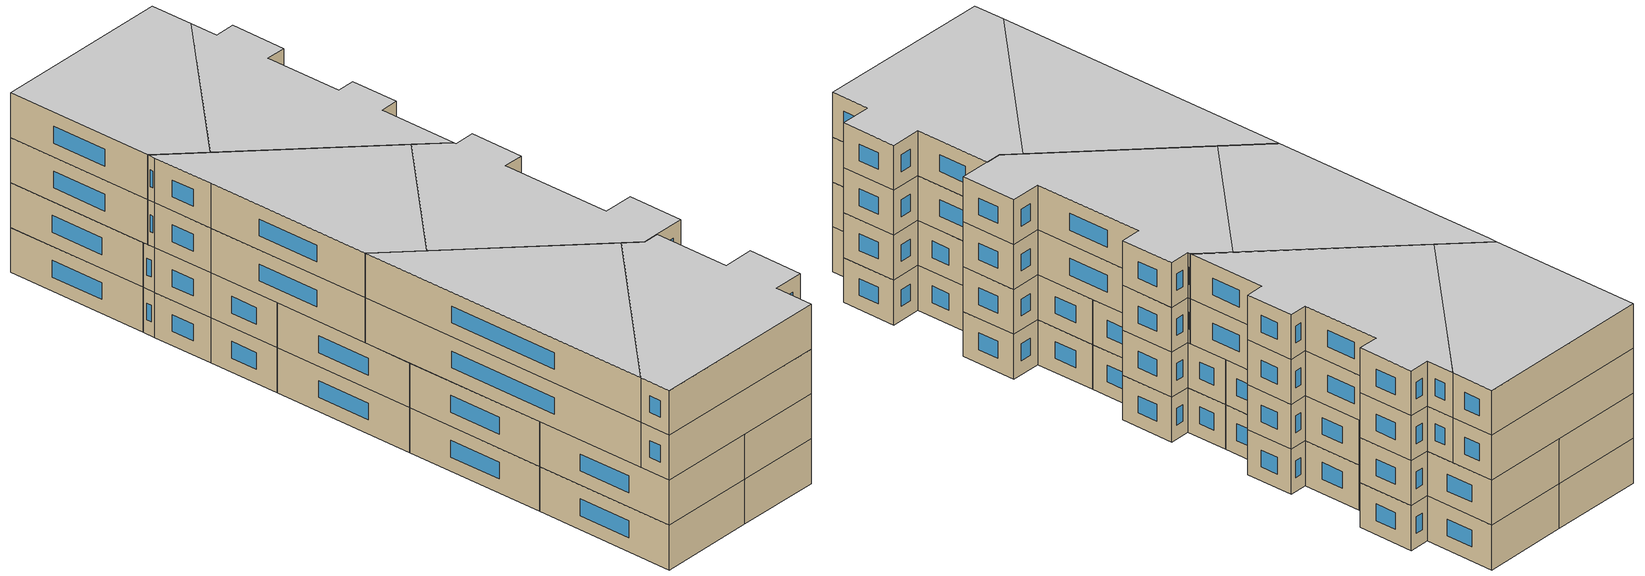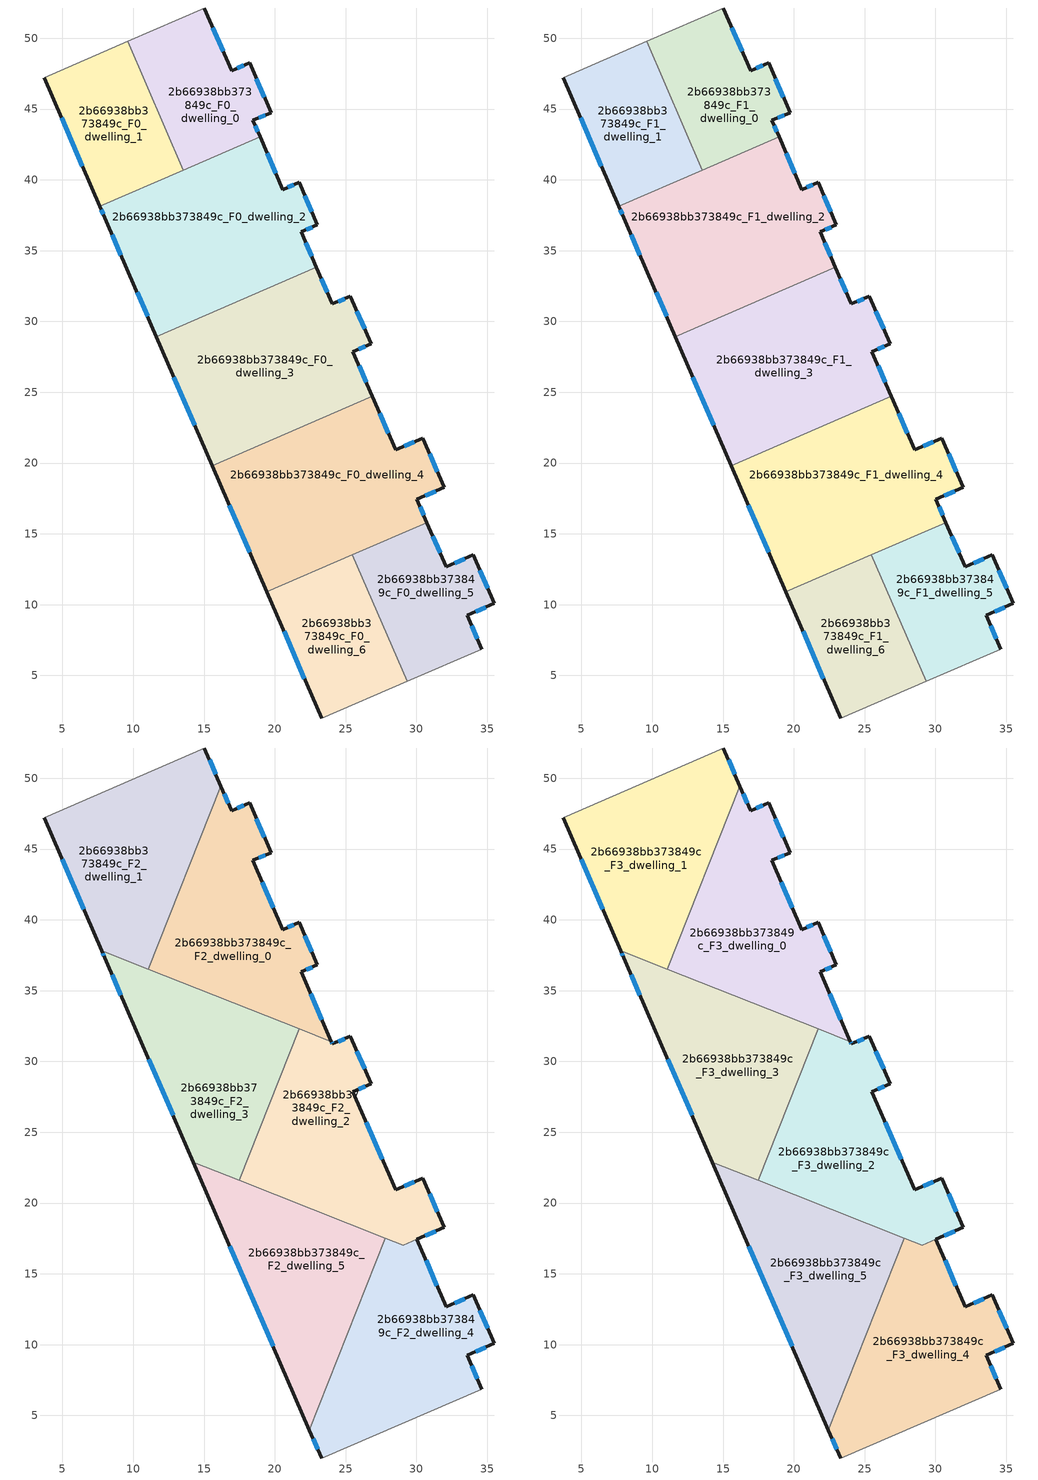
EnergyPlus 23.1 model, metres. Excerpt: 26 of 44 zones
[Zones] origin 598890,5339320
2b66938bb373849c_F0_dwelling_0
 floor ground (EU_floor_Construction): 18.21,48.25 19.73,44.75 18.45,44.2 18.96,43.03 13.55,40.68 9.6,49.78 15.02,52.13 16.94,47.7 z0
 wall outside (EU_wall_Construction): 18.96,43.03 18.45,44.2 19.73,44.75 18.21,48.25 16.94,47.7 15.02,52.13 z0:3
 wall to 2b66938bb373849c_F0_dwelling_1 (EU_wall_Construction): 9.6,49.78 13.55,40.68 z0:3
 wall adiabatic (EU_wall_Construction): 15.02,52.13 9.6,49.78 z0:3
 wall to 2b66938bb373849c_F0_dwelling_2 (EU_wall_Construction): 13.55,40.68 18.96,43.03 z0:3
 window (EU_Window_Construction): 19.25,45.84 18.68,47.15 / 18.85,44.37 19.33,44.57 / 18.8,43.4 18.61,43.83 / 16.34,49.09 15.62,50.74 / 17.81,48.08 17.34,47.87 z0.94:2.06
2b66938bb373849c_F0_dwelling_1
 floor ground (EU_floor_Construction): 9.6,49.78 13.55,40.68 7.63,38.12 3.7,47.22 z0
 wall outside (EU_wall_Construction): 3.7,47.22 7.63,38.12 z0:3
 wall adiabatic (EU_wall_Construction): 9.6,49.78 3.7,47.22 z0:3
 wall to 2b66938bb373849c_F0_dwelling_2 (EU_wall_Construction): 7.63,38.12 13.54,40.68 z0:3
 window (EU_Window_Construction): 4.93,44.37 6.4,40.97 z0.94:2.06
2b66938bb373849c_F0_dwelling_2
 floor ground (EU_floor_Construction): 21.7,39.81 23,36.81 21.85,36.33 22.94,33.83 11.63,28.93 9.65,33.49 7.98,37.32 7.63,38.12 18.96,43.03 20.56,39.31 z0
 wall outside (EU_wall_Construction): 22.94,33.83 21.85,36.33 23,36.81 21.7,39.81 20.56,39.31 18.96,43.03 / 7.63,38.12 7.98,37.32 9.65,33.49 11.63,28.93 z0:3
 wall to 2b66938bb373849c_F0_dwelling_3 (EU_wall_Construction): 11.63,28.93 22.94,33.83 z0:3
 window (EU_Window_Construction): 22.59,37.75 22.11,38.87 / 22.21,36.48 22.64,36.66 / 22.6,34.61 22.19,35.54 / 10.27,32.06 11.01,30.36 / 8.5,36.12 9.13,34.69 / 7.74,37.87 7.87,37.57 / 20.06,40.48 19.46,41.86 / 21.35,39.66 20.92,39.47 z0.94:2.06
2b66938bb373849c_F0_dwelling_3
 floor ground (EU_floor_Construction): 25.33,31.78 26.79,28.42 25.52,27.87 26.89,24.7 15.58,19.8 11.63,28.93 22.94,33.83 24.06,31.23 z0
 wall outside (EU_wall_Construction): 26.89,24.7 25.52,27.87 26.79,28.42 25.33,31.78 24.06,31.23 22.94,33.83 / 11.63,28.93 15.58,19.8 z0:3
 wall to 2b66938bb373849c_F0_dwelling_4 (EU_wall_Construction): 15.58,19.8 26.89,24.7 z0:3
 window (EU_Window_Construction): 26.46,25.7 25.95,26.87 / 12.86,26.07 14.34,22.66 / 23.71,32.05 23.29,33.02 / 24.93,31.61 24.46,31.4 / 26.33,29.47 25.79,30.73 / 25.92,28.04 26.39,28.24 z0.94:2.06
2b66938bb373849c_F0_dwelling_4
 floor ground (EU_floor_Construction): 30.45,21.76 31.96,18.28 30.03,17.44 30.74,15.79 19.44,10.89 15.58,19.8 26.89,24.7 28.52,20.93 z0
 wall outside (EU_wall_Construction): 30.74,15.79 30.03,17.44 31.96,18.28 30.45,21.76 28.52,20.93 26.89,24.7 / 15.58,19.8 19.44,10.89 z0:3
 wall to 2b66938bb373849c_F0_dwelling_6 (EU_wall_Construction): 19.44,10.89 25.47,13.5 z0:3
 wall to 2b66938bb373849c_F0_dwelling_5 (EU_wall_Construction): 25.47,13.5 30.74,15.79 z0:3
 window (EU_Window_Construction): 30.52,16.31 30.25,16.93 / 16.79,17.01 18.23,13.68 / 28.01,22.11 27.4,23.52 / 29.84,21.5 29.12,21.19 / 31.48,19.37 30.92,20.67 / 30.63,17.7 31.35,18.02 z0.94:2.06
2b66938bb373849c_F0_dwelling_5
 floor ground (EU_floor_Construction): 34.02,13.51 35.5,10.08 33.57,9.25 34.62,6.84 29.33,4.58 25.47,13.5 30.74,15.79 32.09,12.67 z0
 wall outside (EU_wall_Construction): 34.62,6.84 33.57,9.25 35.5,10.08 34.02,13.51 32.09,12.67 30.74,15.79 z0:3
 wall adiabatic (EU_wall_Construction): 29.33,4.58 34.62,6.84 z0:3
 wall to 2b66938bb373849c_F0_dwelling_6 (EU_wall_Construction): 25.47,13.5 29.33,4.58 z0:3
 window (EU_Window_Construction): 34.29,7.59 33.9,8.49 / 31.67,13.65 31.17,14.81 / 33.42,13.25 32.7,12.94 / 35.04,11.15 34.48,12.43 / 34.18,9.51 34.9,9.82 z0.94:2.06
2b66938bb373849c_F0_dwelling_6
 floor ground (EU_floor_Construction): 25.47,13.5 29.33,4.58 23.29,1.99 19.44,10.89 z0
 wall outside (EU_wall_Construction): 19.44,10.89 23.29,1.99 z0:3
 wall adiabatic (EU_wall_Construction): 23.29,1.99 29.33,4.58 z0:3
 window (EU_Window_Construction): 20.65,8.1 22.08,4.78 z0.94:2.06
2b66938bb373849c_F1_dwelling_0
 floor to 2b66938bb373849c_F0_dwelling_0 (EU_floor_Construction): 18.21,48.25 19.73,44.75 18.45,44.2 18.96,43.03 13.55,40.68 9.6,49.78 15.02,52.13 16.94,47.7 z3
 wall outside (EU_wall_Construction): 18.96,43.03 18.45,44.2 19.73,44.75 18.21,48.25 16.94,47.7 15.02,52.13 z3:6
 wall to 2b66938bb373849c_F1_dwelling_1 (EU_wall_Construction): 9.6,49.78 13.55,40.68 z3:6
 wall adiabatic (EU_wall_Construction): 15.02,52.13 9.6,49.78 z3:6
 wall to 2b66938bb373849c_F1_dwelling_2 (EU_wall_Construction): 13.55,40.68 18.96,43.03 z3:6
 window (EU_Window_Construction): 19.25,45.84 18.68,47.15 / 18.85,44.37 19.33,44.57 / 18.8,43.4 18.61,43.83 / 16.34,49.09 15.62,50.74 / 17.81,48.08 17.34,47.87 z3.94:5.06
2b66938bb373849c_F1_dwelling_1
 floor to 2b66938bb373849c_F0_dwelling_1 (EU_floor_Construction): 9.6,49.78 13.55,40.68 7.63,38.12 3.7,47.22 z3
 wall outside (EU_wall_Construction): 3.7,47.22 7.63,38.12 z3:6
 wall adiabatic (EU_wall_Construction): 9.6,49.78 3.7,47.22 z3:6
 wall to 2b66938bb373849c_F1_dwelling_2 (EU_wall_Construction): 7.63,38.12 13.54,40.68 z3:6
 window (EU_Window_Construction): 4.93,44.37 6.4,40.97 z3.94:5.06
2b66938bb373849c_F1_dwelling_2
 floor to 2b66938bb373849c_F0_dwelling_2 (EU_floor_Construction): 21.7,39.81 23,36.81 21.85,36.33 22.94,33.83 11.63,28.93 9.65,33.49 7.98,37.32 7.63,38.12 18.96,43.03 20.56,39.31 z3
 wall outside (EU_wall_Construction): 22.94,33.83 21.85,36.33 23,36.81 21.7,39.81 20.56,39.31 18.96,43.03 / 7.63,38.12 7.98,37.32 9.65,33.49 11.63,28.93 z3:6
 wall to 2b66938bb373849c_F1_dwelling_3 (EU_wall_Construction): 11.63,28.93 22.94,33.83 z3:6
 window (EU_Window_Construction): 22.59,37.75 22.11,38.87 / 22.21,36.48 22.64,36.66 / 22.6,34.61 22.19,35.54 / 10.27,32.06 11.01,30.36 / 8.5,36.12 9.13,34.69 / 7.74,37.87 7.87,37.57 / 20.06,40.48 19.46,41.86 / 21.35,39.66 20.92,39.47 z3.94:5.06
2b66938bb373849c_F1_dwelling_3
 floor to 2b66938bb373849c_F0_dwelling_3 (EU_floor_Construction): 25.33,31.78 26.79,28.42 25.52,27.87 26.89,24.7 15.58,19.8 11.63,28.93 22.94,33.83 24.06,31.23 z3
 wall outside (EU_wall_Construction): 26.89,24.7 25.52,27.87 26.79,28.42 25.33,31.78 24.06,31.23 22.94,33.83 / 11.63,28.93 15.58,19.8 z3:6
 wall to 2b66938bb373849c_F1_dwelling_4 (EU_wall_Construction): 15.58,19.8 26.89,24.7 z3:6
 window (EU_Window_Construction): 26.46,25.7 25.95,26.87 / 12.86,26.07 14.34,22.66 / 23.71,32.05 23.29,33.02 / 24.93,31.61 24.46,31.4 / 26.33,29.47 25.79,30.73 / 25.92,28.04 26.39,28.24 z3.94:5.06
2b66938bb373849c_F1_dwelling_4
 floor to 2b66938bb373849c_F0_dwelling_4 (EU_floor_Construction): 30.45,21.76 31.96,18.28 30.03,17.44 30.74,15.79 19.44,10.89 15.58,19.8 26.89,24.7 28.52,20.93 z3
 wall outside (EU_wall_Construction): 30.74,15.79 30.03,17.44 31.96,18.28 30.45,21.76 28.52,20.93 26.89,24.7 / 15.58,19.8 19.44,10.89 z3:6
 wall to 2b66938bb373849c_F1_dwelling_6 (EU_wall_Construction): 19.44,10.89 25.47,13.5 z3:6
 wall to 2b66938bb373849c_F1_dwelling_5 (EU_wall_Construction): 25.47,13.5 30.74,15.79 z3:6
 window (EU_Window_Construction): 30.52,16.31 30.25,16.93 / 16.79,17.01 18.23,13.68 / 28.01,22.11 27.4,23.52 / 29.84,21.5 29.12,21.19 / 31.48,19.37 30.92,20.67 / 30.63,17.7 31.35,18.02 z3.94:5.06
2b66938bb373849c_F1_dwelling_5
 floor to 2b66938bb373849c_F0_dwelling_5 (EU_floor_Construction): 34.02,13.51 35.5,10.08 33.57,9.25 34.62,6.84 29.33,4.58 25.47,13.5 30.74,15.79 32.09,12.67 z3
 wall outside (EU_wall_Construction): 34.62,6.84 33.57,9.25 35.5,10.08 34.02,13.51 32.09,12.67 30.74,15.79 z3:6
 wall adiabatic (EU_wall_Construction): 29.33,4.58 34.62,6.84 z3:6
 wall to 2b66938bb373849c_F1_dwelling_6 (EU_wall_Construction): 25.47,13.5 29.33,4.58 z3:6
 window (EU_Window_Construction): 34.29,7.59 33.9,8.49 / 31.67,13.65 31.17,14.81 / 33.42,13.25 32.7,12.94 / 35.04,11.15 34.48,12.43 / 34.18,9.51 34.9,9.82 z3.94:5.06
2b66938bb373849c_F1_dwelling_6
 floor to 2b66938bb373849c_F0_dwelling_6 (EU_floor_Construction): 25.47,13.5 29.33,4.58 23.29,1.99 19.44,10.89 z3
 wall outside (EU_wall_Construction): 19.44,10.89 23.29,1.99 z3:6
 wall adiabatic (EU_wall_Construction): 23.29,1.99 29.33,4.58 z3:6
 window (EU_Window_Construction): 20.65,8.1 22.08,4.78 z3.94:5.06
2b66938bb373849c_F2_dwelling_0
 floor to 2b66938bb373849c_F1_dwelling_2 (EU_floor_Construction): 21.7,39.81 23,36.81 21.85,36.33 22.93,33.83 20.5,32.78 11.07,36.5 12.55,40.25 18.96,43.03 20.56,39.31 z6
 floor to 2b66938bb373849c_F1_dwelling_0 (EU_floor_Construction): 18.21,48.25 19.73,44.75 18.45,44.2 18.96,43.03 13.55,40.68 13.11,41.68 16.18,49.45 16.94,47.7 z6
 floor to 2b66938bb373849c_F1_dwelling_3 (EU_floor_Construction): 22.93,33.83 23.99,31.4 20.5,32.78 z6
 floor to 2b66938bb373849c_F1_dwelling_1 (EU_floor_Construction): 13.11,41.68 13.55,40.68 12.55,40.25 z6
 wall outside (EU_wall_Construction): 23.99,31.4 21.85,36.33 23,36.81 21.7,39.81 20.56,39.31 18.45,44.2 19.73,44.75 18.21,48.25 16.94,47.7 16.18,49.45 z6:9
 wall to 2b66938bb373849c_F2_dwelling_1 (EU_wall_Construction): 16.18,49.45 11.07,36.5 z6:9
 wall to 2b66938bb373849c_F2_dwelling_3 (EU_wall_Construction): 11.07,36.5 21.73,32.29 z6:9
 wall to 2b66938bb373849c_F2_dwelling_2 (EU_wall_Construction): 21.73,32.29 23.99,31.4 z6:9
 window (EU_Window_Construction): 18.85,44.37 19.33,44.57 / 19.9,40.84 19.11,42.66 / 21.35,39.66 20.92,39.47 / 22.59,37.75 22.11,38.87 / 22.21,36.48 22.64,36.66 / 23.32,32.94 22.52,34.78 / 16.7,48.25 16.42,48.9 / 17.81,48.08 17.34,47.87 / 19.25,45.84 18.68,47.15 z6.94:8.06
2b66938bb373849c_F2_dwelling_1
 floor to 2b66938bb373849c_F1_dwelling_0 (EU_floor_Construction): 15.02,52.13 16.18,49.45 13.11,41.68 9.6,49.78 z6
 floor to 2b66938bb373849c_F1_dwelling_1 (EU_floor_Construction): 9.6,49.78 13.11,41.68 12.55,40.25 7.63,38.12 3.7,47.22 z6
 floor to 2b66938bb373849c_F1_dwelling_2 (EU_floor_Construction): 12.55,40.25 11.07,36.5 7.77,37.81 7.63,38.12 z6
 wall outside (EU_wall_Construction): 3.7,47.22 7.77,37.81 / 16.18,49.45 15.02,52.13 z6:9
 wall adiabatic (EU_wall_Construction): 15.02,52.13 3.7,47.22 z6:9
 wall to 2b66938bb373849c_F2_dwelling_3 (EU_wall_Construction): 7.77,37.81 11.07,36.5 z6:9
 window (EU_Window_Construction): 4.98,44.27 6.49,40.76 / 15.82,50.29 15.38,51.29 z6.94:8.06
2b66938bb373849c_F2_dwelling_2
 floor to 2b66938bb373849c_F1_dwelling_3 (EU_floor_Construction): 25.33,31.78 26.79,28.42 25.52,27.87 26.88,24.7 18.66,21.14 17.5,21.59 21.73,32.29 23.99,31.4 24.06,31.23 z6
 floor to 2b66938bb373849c_F1_dwelling_4 (EU_floor_Construction): 30.45,21.76 31.96,18.28 29.06,17.03 18.66,21.14 26.88,24.7 28.52,20.93 z6
 wall outside (EU_wall_Construction): 30.03,17.44 31.96,18.28 30.45,21.76 28.52,20.93 25.52,27.87 26.79,28.42 25.33,31.78 24.06,31.23 23.99,31.4 z6:9
 wall to 2b66938bb373849c_F2_dwelling_3 (EU_wall_Construction): 21.73,32.29 17.5,21.59 z6:9
 wall to 2b66938bb373849c_F2_dwelling_5 (EU_wall_Construction): 17.5,21.59 27.81,17.52 z6:9
 wall to 2b66938bb373849c_F2_dwelling_4 (EU_wall_Construction): 29.06,17.03 30.03,17.44 / 27.81,17.52 29.05,17.03 z6:9
 window (EU_Window_Construction): 24.04,31.28 24.01,31.34 / 24.93,31.61 24.46,31.4 / 26.33,29.47 25.79,30.73 / 25.92,28.04 26.39,28.24 / 27.58,23.1 26.46,25.69 / 29.84,21.5 29.12,21.19 / 31.48,19.37 30.92,20.67 / 30.63,17.71 31.35,18.02 z6.94:8.06
2b66938bb373849c_F2_dwelling_3
 floor to 2b66938bb373849c_F1_dwelling_3 (EU_floor_Construction): 21.73,32.29 17.5,21.59 14.25,22.88 11.63,28.93 20.5,32.78 z6
 floor to 2b66938bb373849c_F1_dwelling_2 (EU_floor_Construction): 20.5,32.78 11.63,28.93 9.65,33.49 7.98,37.32 7.77,37.81 z6
 wall outside (EU_wall_Construction): 7.77,37.81 7.98,37.32 9.65,33.49 14.25,22.88 z6:9
 wall to 2b66938bb373849c_F2_dwelling_5 (EU_wall_Construction): 14.25,22.88 17.5,21.59 z6:9
 window (EU_Window_Construction): 11.09,30.16 12.81,26.21 / 8.5,36.12 9.13,34.69 / 7.83,37.65 7.91,37.47 z6.94:8.06
2b66938bb373849c_F2_dwelling_4
 floor to 2b66938bb373849c_F1_dwelling_5 (EU_floor_Construction): 34.02,13.51 35.5,10.08 33.57,9.25 34.62,6.84 29.33,4.58 25.86,12.6 26.38,13.9 30.74,15.79 32.09,12.67 z6
 floor to 2b66938bb373849c_F1_dwelling_6 (EU_floor_Construction): 25.86,12.6 29.33,4.58 23.29,1.99 22.44,3.95 z6
 floor to 2b66938bb373849c_F1_dwelling_4 (EU_floor_Construction): 30.03,17.44 30.74,15.79 26.38,13.9 27.81,17.52 29.06,17.03 z6
 wall outside (EU_wall_Construction): 22.44,3.95 23.29,1.99 / 34.62,6.84 33.57,9.25 35.5,10.08 34.02,13.51 32.09,12.67 30.03,17.44 z6:9
 wall adiabatic (EU_wall_Construction): 23.29,1.99 34.62,6.84 z6:9
 wall to 2b66938bb373849c_F2_dwelling_5 (EU_wall_Construction): 27.81,17.52 22.44,3.95 z6:9
 window (EU_Window_Construction): 22.71,3.34 23.03,2.61 / 31.44,14.17 30.67,15.95 / 33.42,13.25 32.7,12.94 / 35.04,11.15 34.48,12.43 / 34.18,9.51 34.9,9.82 / 34.29,7.59 33.9,8.49 z6.94:8.06
2b66938bb373849c_F2_dwelling_5
 floor to 2b66938bb373849c_F1_dwelling_4 (EU_floor_Construction): 27.81,17.52 26.38,13.9 19.44,10.89 15.58,19.8 18.66,21.14 z6
 floor to 2b66938bb373849c_F1_dwelling_5 (EU_floor_Construction): 26.38,13.9 25.86,12.6 25.47,13.5 z6
 floor to 2b66938bb373849c_F1_dwelling_3 (EU_floor_Construction): 18.66,21.14 15.58,19.8 14.25,22.88 z6
 floor to 2b66938bb373849c_F1_dwelling_6 (EU_floor_Construction): 25.47,13.5 25.86,12.6 22.44,3.95 19.44,10.89 z6
 wall outside (EU_wall_Construction): 14.25,22.88 22.44,3.95 z6:9
 window (EU_Window_Construction): 16.82,16.95 19.87,9.88 z6.94:8.06
2b66938bb373849c_F3_dwelling_0
 floor to 2b66938bb373849c_F2_dwelling_0 (EU_floor_Construction): 18.21,48.25 19.73,44.75 18.45,44.2 20.56,39.31 21.7,39.81 23,36.81 21.85,36.33 23.99,31.4 11.07,36.5 16.18,49.45 16.94,47.7 z9
 wall outside (EU_wall_Construction): 23.99,31.4 21.85,36.33 23,36.81 21.7,39.81 20.56,39.31 18.45,44.2 19.73,44.75 18.21,48.25 16.94,47.7 16.18,49.45 z9:12
 wall to 2b66938bb373849c_F3_dwelling_1 (EU_wall_Construction): 16.18,49.45 11.07,36.5 z9:12
 wall to 2b66938bb373849c_F3_dwelling_3 (EU_wall_Construction): 11.07,36.5 21.73,32.29 z9:12
 wall to 2b66938bb373849c_F3_dwelling_2 (EU_wall_Construction): 21.73,32.29 23.99,31.4 z9:12
 window (EU_Window_Construction): 18.85,44.37 19.33,44.57 / 19.9,40.84 19.11,42.66 / 21.35,39.66 20.92,39.47 / 22.59,37.75 22.11,38.87 / 22.21,36.48 22.64,36.66 / 23.32,32.94 22.52,34.78 / 16.7,48.25 16.42,48.9 / 17.81,48.08 17.34,47.87 / 19.25,45.84 18.68,47.15 z9.94:11.06
 ceiling to 2b66938bb373849c_F4_dwelling_0 (EU_floor_Construction): 23.99,31.4 21.85,36.33 23,36.81 21.7,39.81 20.56,39.31 18.45,44.2 19.73,44.75 18.21,48.25 16.94,47.7 16.18,49.45 11.07,36.5 z12
2b66938bb373849c_F3_dwelling_1
 floor to 2b66938bb373849c_F2_dwelling_1 (EU_floor_Construction): 15.02,52.13 16.18,49.45 11.07,36.5 7.77,37.81 3.7,47.22 z9
 wall outside (EU_wall_Construction): 3.7,47.22 7.77,37.81 / 16.18,49.45 15.02,52.13 z9:12
 wall adiabatic (EU_wall_Construction): 15.02,52.13 3.7,47.22 z9:12
 wall to 2b66938bb373849c_F3_dwelling_3 (EU_wall_Construction): 7.77,37.81 11.07,36.5 z9:12
 window (EU_Window_Construction): 4.98,44.27 6.49,40.76 / 15.82,50.29 15.38,51.29 z9.94:11.06
 ceiling to 2b66938bb373849c_F4_dwelling_1 (EU_floor_Construction): 11.07,36.5 16.18,49.45 15.02,52.13 3.7,47.22 7.77,37.81 z12
2b66938bb373849c_F3_dwelling_2
 floor to 2b66938bb373849c_F2_dwelling_2 (EU_floor_Construction): 26.79,28.42 25.52,27.87 28.52,20.93 30.45,21.76 31.96,18.28 29.06,17.03 17.5,21.59 21.73,32.29 23.99,31.4 24.06,31.23 25.33,31.78 z9
 wall outside (EU_wall_Construction): 30.03,17.44 31.96,18.28 30.45,21.76 28.52,20.93 25.52,27.87 26.79,28.42 25.33,31.78 24.06,31.23 23.99,31.4 z9:12
 wall to 2b66938bb373849c_F3_dwelling_3 (EU_wall_Construction): 21.73,32.29 17.5,21.59 z9:12
 wall to 2b66938bb373849c_F3_dwelling_5 (EU_wall_Construction): 17.5,21.59 27.81,17.52 z9:12
 wall to 2b66938bb373849c_F3_dwelling_4 (EU_wall_Construction): 29.06,17.03 30.03,17.44 / 27.81,17.52 29.05,17.03 z9:12
 window (EU_Window_Construction): 24.04,31.28 24.01,31.34 / 24.93,31.61 24.46,31.4 / 26.33,29.47 25.79,30.73 / 25.92,28.04 26.39,28.24 / 27.58,23.1 26.46,25.69 / 29.84,21.5 29.12,21.19 / 31.48,19.37 30.92,20.67 / 30.63,17.71 31.35,18.02 z9.94:11.06
 ceiling to 2b66938bb373849c_F4_dwelling_2 (EU_floor_Construction): 31.96,18.28 30.45,21.76 28.52,20.93 25.52,27.87 26.79,28.42 25.33,31.78 24.06,31.23 23.99,31.4 21.73,32.29 17.5,21.59 29.06,17.03 z12
2b66938bb373849c_F3_dwelling_3
 floor to 2b66938bb373849c_F2_dwelling_3 (EU_floor_Construction): 21.73,32.29 17.5,21.59 14.25,22.88 9.65,33.49 7.98,37.32 7.77,37.81 z9
 wall outside (EU_wall_Construction): 7.77,37.81 7.98,37.32 9.65,33.49 14.25,22.88 z9:12
 wall to 2b66938bb373849c_F3_dwelling_5 (EU_wall_Construction): 14.25,22.88 17.5,21.59 z9:12
 window (EU_Window_Construction): 11.09,30.16 12.81,26.21 / 8.5,36.12 9.13,34.69 / 7.83,37.65 7.91,37.47 z9.94:11.06
 ceiling to 2b66938bb373849c_F4_dwelling_3 (EU_floor_Construction): 17.5,21.59 21.73,32.29 7.77,37.81 7.98,37.32 9.65,33.49 14.25,22.88 z12
2b66938bb373849c_F3_dwelling_4
 floor to 2b66938bb373849c_F2_dwelling_4 (EU_floor_Construction): 34.02,13.51 35.5,10.08 33.57,9.25 34.62,6.84 23.29,1.99 22.44,3.95 27.81,17.52 29.06,17.03 30.03,17.44 32.09,12.67 z9
 wall outside (EU_wall_Construction): 22.44,3.95 23.29,1.99 / 34.62,6.84 33.57,9.25 35.5,10.08 34.02,13.51 32.09,12.67 30.03,17.44 z9:12
 wall adiabatic (EU_wall_Construction): 23.29,1.99 34.62,6.84 z9:12
 wall to 2b66938bb373849c_F3_dwelling_5 (EU_wall_Construction): 27.81,17.52 22.44,3.95 z9:12
 window (EU_Window_Construction): 22.71,3.34 23.03,2.61 / 31.44,14.17 30.67,15.95 / 33.42,13.25 32.7,12.94 / 35.04,11.15 34.48,12.43 / 34.18,9.51 34.9,9.82 / 34.29,7.59 33.9,8.49 z9.94:11.06
 ceiling to 2b66938bb373849c_F4_dwelling_4 (EU_floor_Construction): 34.62,6.84 33.57,9.25 35.5,10.08 34.02,13.51 32.09,12.67 30.03,17.44 29.06,17.03 27.81,17.52 22.44,3.95 23.29,1.99 z12
2b66938bb373849c_F3_dwelling_5
 floor to 2b66938bb373849c_F2_dwelling_5 (EU_floor_Construction): 27.81,17.52 22.44,3.95 14.25,22.88 z9
 wall outside (EU_wall_Construction): 14.25,22.88 22.44,3.95 z9:12
 window (EU_Window_Construction): 16.82,16.95 19.87,9.88 z9.94:11.06
 ceiling to 2b66938bb373849c_F4_dwelling_5 (EU_floor_Construction): 22.44,3.95 27.81,17.52 14.25,22.88 z12
[Building]
EU S2 Campaign: North Axis=0; Terrain=City; Solar Distribution=FullExterior
[Site:Location]
Vienna: Latitude=48; Longitude=16.5; Time Zone=1; Elevation=183
[SizingPeriod:WeatherFileDays]
AnnualSizingPeriod: Begin Month=1; Begin Day of Month=1; End Month=12; End Day of Month=31; Day of Week for Start Day=Monday; Use Weather File Daylight Saving Period=No; Use Weather File Rain and Snow Indicators=No
[MATERIAL]
EU_InternalMass_Material: Roughness=MediumRough; Thickness=0.1; Conductivity=1; Density=1800; Specific Heat=900; Thermal Absorptance=0.9; Solar Absorptance=0.7; Visible Absorptance=0.7
[MATERIAL:NOMASS] Roughness=MediumRough; Thermal Absorptance=0.9; Solar Absorptance=0.7; Visible Absorptance=0.7
Name | Thermal Resistance
EU_wall_NoMass | 0.914258
EU_floor_NoMass | 1.09711
[WINDOWMATERIAL:SIMPLEGLAZINGSYSTEM]
EU_Window_SimpleGlazing: UFactor=2.09642; Solar Heat Gain Coefficient=0.65; Visible Transmittance=0.65
[CONSTRUCTION]
EU_wall_Construction: EU_wall_NoMass
EU_floor_Construction: EU_floor_NoMass
EU_Window_Construction: EU_Window_SimpleGlazing
EU_InternalMass_Construction: EU_InternalMass_Material
[ZONE] Type=1; Multiplier=1; Ceiling Height=autocalculate; Floor Area=autocalculate; Part of Total Floor Area=Yes
Name | Volume
2b66938bb373849c_F0_dwelling_0; 2b66938bb373849c_F1_dwelling_0 | 191.481
2b66938bb373849c_F2_dwelling_0; 2b66938bb373849c_F3_dwelling_0 | 318.059
2b66938bb373849c_F0_dwelling_1; 2b66938bb373849c_F1_dwelling_1 | 191.483
2b66938bb373849c_F2_dwelling_1; 2b66938bb373849c_F3_dwelling_1 | 318.011
2b66938bb373849c_F0_dwelling_2; 2b66938bb373849c_F1_dwelling_2 | 382.968
2b66938bb373849c_F2_dwelling_2; 2b66938bb373849c_F3_dwelling_2 | 319.642
2b66938bb373849c_F0_dwelling_3; 2b66938bb373849c_F1_dwelling_3; 2b66938bb373849c_F0_dwelling_4; 2b66938bb373849c_F1_dwelling_4 | 382.942
2b66938bb373849c_F2_dwelling_3; 2b66938bb373849c_F3_dwelling_3 | 319.144
2b66938bb373849c_F2_dwelling_4; 2b66938bb373849c_F3_dwelling_4 | 320.761
2b66938bb373849c_F0_dwelling_5; 2b66938bb373849c_F1_dwelling_5 | 191.473
2b66938bb373849c_F2_dwelling_5; 2b66938bb373849c_F3_dwelling_5 | 319.132
2b66938bb373849c_F0_dwelling_6; 2b66938bb373849c_F1_dwelling_6 | 191.494
[INTERNALMASS] Construction=EU_InternalMass_Construction
Name | Zone or ZoneList | Surface Area
2b66938bb373849c_F0_dwelling_0_EU_InternalMass | 2b66938bb373849c_F0_dwelling_0 | 63.8266
2b66938bb373849c_F0_dwelling_1_EU_InternalMass | 2b66938bb373849c_F0_dwelling_1 | 63.8275
2b66938bb373849c_F0_dwelling_2_EU_InternalMass | 2b66938bb373849c_F0_dwelling_2 | 127.656
2b66938bb373849c_F0_dwelling_3_EU_InternalMass | 2b66938bb373849c_F0_dwelling_3 | 127.647
2b66938bb373849c_F0_dwelling_4_EU_InternalMass | 2b66938bb373849c_F0_dwelling_4 | 127.648
2b66938bb373849c_F0_dwelling_5_EU_InternalMass | 2b66938bb373849c_F0_dwelling_5 | 63.8243
2b66938bb373849c_F0_dwelling_6_EU_InternalMass | 2b66938bb373849c_F0_dwelling_6 | 63.8314
2b66938bb373849c_F1_dwelling_0_EU_InternalMass | 2b66938bb373849c_F1_dwelling_0 | 63.8266
2b66938bb373849c_F1_dwelling_1_EU_InternalMass | 2b66938bb373849c_F1_dwelling_1 | 63.8275
2b66938bb373849c_F1_dwelling_2_EU_InternalMass | 2b66938bb373849c_F1_dwelling_2 | 127.656
2b66938bb373849c_F1_dwelling_3_EU_InternalMass | 2b66938bb373849c_F1_dwelling_3 | 127.647
2b66938bb373849c_F1_dwelling_4_EU_InternalMass | 2b66938bb373849c_F1_dwelling_4 | 127.648
2b66938bb373849c_F1_dwelling_5_EU_InternalMass | 2b66938bb373849c_F1_dwelling_5 | 63.8243
2b66938bb373849c_F1_dwelling_6_EU_InternalMass | 2b66938bb373849c_F1_dwelling_6 | 63.8314
2b66938bb373849c_F2_dwelling_0_EU_InternalMass | 2b66938bb373849c_F2_dwelling_0 | 106.02
2b66938bb373849c_F2_dwelling_1_EU_InternalMass | 2b66938bb373849c_F2_dwelling_1 | 106.004
2b66938bb373849c_F2_dwelling_2_EU_InternalMass | 2b66938bb373849c_F2_dwelling_2 | 106.549
2b66938bb373849c_F2_dwelling_3_EU_InternalMass | 2b66938bb373849c_F2_dwelling_3 | 106.381
2b66938bb373849c_F2_dwelling_4_EU_InternalMass | 2b66938bb373849c_F2_dwelling_4 | 106.92
2b66938bb373849c_F2_dwelling_5_EU_InternalMass | 2b66938bb373849c_F2_dwelling_5 | 106.377
2b66938bb373849c_F3_dwelling_0_EU_InternalMass | 2b66938bb373849c_F3_dwelling_0 | 106.02
2b66938bb373849c_F3_dwelling_1_EU_InternalMass | 2b66938bb373849c_F3_dwelling_1 | 106.004
2b66938bb373849c_F3_dwelling_2_EU_InternalMass | 2b66938bb373849c_F3_dwelling_2 | 106.549
2b66938bb373849c_F3_dwelling_3_EU_InternalMass | 2b66938bb373849c_F3_dwelling_3 | 106.381
2b66938bb373849c_F3_dwelling_4_EU_InternalMass | 2b66938bb373849c_F3_dwelling_4 | 106.92
2b66938bb373849c_F3_dwelling_5_EU_InternalMass | 2b66938bb373849c_F3_dwelling_5 | 106.377
[OTHEREQUIPMENT] Fuel Type=Electricity; Design Level Calculation Method=Watts/Area; Power per Zone Floor Area=1; Fraction Latent=0; Fraction Radiant=0; Fraction Lost=0; Carbon Dioxide Generation Rate=0; EndUse Subcategory=EU_Step8_InternalGains
Name | Zone or ZoneList or Space or SpaceList | Schedule
EU_Step8_InternalGain_2b66938bb373849c_F0_dwelling_0_f000 | 2b66938bb373849c_F0_dwelling_0 | EU_Step8_GainSchedule_2b66938bb373849c_F0_dwelling_0_f000
EU_Step8_InternalGain_2b66938bb373849c_F0_dwelling_1_f000 | 2b66938bb373849c_F0_dwelling_1 | EU_Step8_GainSchedule_2b66938bb373849c_F0_dwelling_1_f000
EU_Step8_InternalGain_2b66938bb373849c_F0_dwelling_2_f000 | 2b66938bb373849c_F0_dwelling_2 | EU_Step8_GainSchedule_2b66938bb373849c_F0_dwelling_2_f000
EU_Step8_InternalGain_2b66938bb373849c_F0_dwelling_3_f000 | 2b66938bb373849c_F0_dwelling_3 | EU_Step8_GainSchedule_2b66938bb373849c_F0_dwelling_3_f000
EU_Step8_InternalGain_2b66938bb373849c_F0_dwelling_4_f000 | 2b66938bb373849c_F0_dwelling_4 | EU_Step8_GainSchedule_2b66938bb373849c_F0_dwelling_4_f000
EU_Step8_InternalGain_2b66938bb373849c_F0_dwelling_5_f000 | 2b66938bb373849c_F0_dwelling_5 | EU_Step8_GainSchedule_2b66938bb373849c_F0_dwelling_5_f000
EU_Step8_InternalGain_2b66938bb373849c_F0_dwelling_6_f000 | 2b66938bb373849c_F0_dwelling_6 | EU_Step8_GainSchedule_2b66938bb373849c_F0_dwelling_6_f000
EU_Step8_InternalGain_2b66938bb373849c_F1_dwelling_0_f000 | 2b66938bb373849c_F1_dwelling_0 | EU_Step8_GainSchedule_2b66938bb373849c_F1_dwelling_0_f000
EU_Step8_InternalGain_2b66938bb373849c_F1_dwelling_1_f000 | 2b66938bb373849c_F1_dwelling_1 | EU_Step8_GainSchedule_2b66938bb373849c_F1_dwelling_1_f000
EU_Step8_InternalGain_2b66938bb373849c_F1_dwelling_2_f000 | 2b66938bb373849c_F1_dwelling_2 | EU_Step8_GainSchedule_2b66938bb373849c_F1_dwelling_2_f000
EU_Step8_InternalGain_2b66938bb373849c_F1_dwelling_3_f000 | 2b66938bb373849c_F1_dwelling_3 | EU_Step8_GainSchedule_2b66938bb373849c_F1_dwelling_3_f000
EU_Step8_InternalGain_2b66938bb373849c_F1_dwelling_4_f000 | 2b66938bb373849c_F1_dwelling_4 | EU_Step8_GainSchedule_2b66938bb373849c_F1_dwelling_4_f000
EU_Step8_InternalGain_2b66938bb373849c_F1_dwelling_5_f000 | 2b66938bb373849c_F1_dwelling_5 | EU_Step8_GainSchedule_2b66938bb373849c_F1_dwelling_5_f000
EU_Step8_InternalGain_2b66938bb373849c_F1_dwelling_6_f000 | 2b66938bb373849c_F1_dwelling_6 | EU_Step8_GainSchedule_2b66938bb373849c_F1_dwelling_6_f000
EU_Step8_InternalGain_2b66938bb373849c_F2_dwelling_0_f000 | 2b66938bb373849c_F2_dwelling_0 | EU_Step8_GainSchedule_2b66938bb373849c_F2_dwelling_0_f000
EU_Step8_InternalGain_2b66938bb373849c_F2_dwelling_1_f000 | 2b66938bb373849c_F2_dwelling_1 | EU_Step8_GainSchedule_2b66938bb373849c_F2_dwelling_1_f000
EU_Step8_InternalGain_2b66938bb373849c_F2_dwelling_2_f000 | 2b66938bb373849c_F2_dwelling_2 | EU_Step8_GainSchedule_2b66938bb373849c_F2_dwelling_2_f000
EU_Step8_InternalGain_2b66938bb373849c_F2_dwelling_3_f000 | 2b66938bb373849c_F2_dwelling_3 | EU_Step8_GainSchedule_2b66938bb373849c_F2_dwelling_3_f000
EU_Step8_InternalGain_2b66938bb373849c_F2_dwelling_4_f000 | 2b66938bb373849c_F2_dwelling_4 | EU_Step8_GainSchedule_2b66938bb373849c_F2_dwelling_4_f000
EU_Step8_InternalGain_2b66938bb373849c_F2_dwelling_5_f000 | 2b66938bb373849c_F2_dwelling_5 | EU_Step8_GainSchedule_2b66938bb373849c_F2_dwelling_5_f000
EU_Step8_InternalGain_2b66938bb373849c_F3_dwelling_0_f000 | 2b66938bb373849c_F3_dwelling_0 | EU_Step8_GainSchedule_2b66938bb373849c_F3_dwelling_0_f000
EU_Step8_InternalGain_2b66938bb373849c_F3_dwelling_1_f000 | 2b66938bb373849c_F3_dwelling_1 | EU_Step8_GainSchedule_2b66938bb373849c_F3_dwelling_1_f000
EU_Step8_InternalGain_2b66938bb373849c_F3_dwelling_2_f000 | 2b66938bb373849c_F3_dwelling_2 | EU_Step8_GainSchedule_2b66938bb373849c_F3_dwelling_2_f000
EU_Step8_InternalGain_2b66938bb373849c_F3_dwelling_3_f000 | 2b66938bb373849c_F3_dwelling_3 | EU_Step8_GainSchedule_2b66938bb373849c_F3_dwelling_3_f000
EU_Step8_InternalGain_2b66938bb373849c_F3_dwelling_4_f000 | 2b66938bb373849c_F3_dwelling_4 | EU_Step8_GainSchedule_2b66938bb373849c_F3_dwelling_4_f000
EU_Step8_InternalGain_2b66938bb373849c_F3_dwelling_5_f000 | 2b66938bb373849c_F3_dwelling_5 | EU_Step8_GainSchedule_2b66938bb373849c_F3_dwelling_5_f000
[ZONEVENTILATION:DESIGNFLOWRATE] Schedule=EU_AlwaysOn; Design Flow Rate Calculation Method=AirChanges/Hour; Air Changes per Hour=0.546891; Ventilation Type=Natural; Fan Pressure Rise=0; Fan Total Efficiency=1; Constant Term Coefficient=1; Temperature Term Coefficient=0; Velocity Term Coefficient=0; Velocity Squared Term Coefficient=0; Minimum Indoor Temperature=-100; Maximum Indoor Temperature=100; Delta Temperature=-100; Minimum Outdoor Temperature=-100; Maximum Outdoor Temperature=100; Maximum Wind Speed=40
Name | Zone or ZoneList or Space or SpaceList
EU_ConstantAir_2b66938bb373849c_F0_dwelling_0 | 2b66938bb373849c_F0_dwelling_0
EU_ConstantAir_2b66938bb373849c_F0_dwelling_1 | 2b66938bb373849c_F0_dwelling_1
EU_ConstantAir_2b66938bb373849c_F0_dwelling_2 | 2b66938bb373849c_F0_dwelling_2
EU_ConstantAir_2b66938bb373849c_F0_dwelling_3 | 2b66938bb373849c_F0_dwelling_3
EU_ConstantAir_2b66938bb373849c_F0_dwelling_4 | 2b66938bb373849c_F0_dwelling_4
EU_ConstantAir_2b66938bb373849c_F0_dwelling_5 | 2b66938bb373849c_F0_dwelling_5
EU_ConstantAir_2b66938bb373849c_F0_dwelling_6 | 2b66938bb373849c_F0_dwelling_6
EU_ConstantAir_2b66938bb373849c_F1_dwelling_0 | 2b66938bb373849c_F1_dwelling_0
EU_ConstantAir_2b66938bb373849c_F1_dwelling_1 | 2b66938bb373849c_F1_dwelling_1
EU_ConstantAir_2b66938bb373849c_F1_dwelling_2 | 2b66938bb373849c_F1_dwelling_2
EU_ConstantAir_2b66938bb373849c_F1_dwelling_3 | 2b66938bb373849c_F1_dwelling_3
EU_ConstantAir_2b66938bb373849c_F1_dwelling_4 | 2b66938bb373849c_F1_dwelling_4
EU_ConstantAir_2b66938bb373849c_F1_dwelling_5 | 2b66938bb373849c_F1_dwelling_5
EU_ConstantAir_2b66938bb373849c_F1_dwelling_6 | 2b66938bb373849c_F1_dwelling_6
EU_ConstantAir_2b66938bb373849c_F2_dwelling_0 | 2b66938bb373849c_F2_dwelling_0
EU_ConstantAir_2b66938bb373849c_F2_dwelling_1 | 2b66938bb373849c_F2_dwelling_1
EU_ConstantAir_2b66938bb373849c_F2_dwelling_2 | 2b66938bb373849c_F2_dwelling_2
EU_ConstantAir_2b66938bb373849c_F2_dwelling_3 | 2b66938bb373849c_F2_dwelling_3
EU_ConstantAir_2b66938bb373849c_F2_dwelling_4 | 2b66938bb373849c_F2_dwelling_4
EU_ConstantAir_2b66938bb373849c_F2_dwelling_5 | 2b66938bb373849c_F2_dwelling_5
EU_ConstantAir_2b66938bb373849c_F3_dwelling_0 | 2b66938bb373849c_F3_dwelling_0
EU_ConstantAir_2b66938bb373849c_F3_dwelling_1 | 2b66938bb373849c_F3_dwelling_1
EU_ConstantAir_2b66938bb373849c_F3_dwelling_2 | 2b66938bb373849c_F3_dwelling_2
EU_ConstantAir_2b66938bb373849c_F3_dwelling_3 | 2b66938bb373849c_F3_dwelling_3
EU_ConstantAir_2b66938bb373849c_F3_dwelling_4 | 2b66938bb373849c_F3_dwelling_4
EU_ConstantAir_2b66938bb373849c_F3_dwelling_5 | 2b66938bb373849c_F3_dwelling_5
[HVACTEMPLATE:THERMOSTAT] Constant Heating Setpoint=20; Constant Cooling Setpoint=50
EU_HeatOnly_2b66938bb373849c_F0_dwelling_0; EU_HeatOnly_2b66938bb373849c_F0_dwelling_1; EU_HeatOnly_2b66938bb373849c_F0_dwelling_2; EU_HeatOnly_2b66938bb373849c_F0_dwelling_3; EU_HeatOnly_2b66938bb373849c_F0_dwelling_4; EU_HeatOnly_2b66938bb373849c_F0_dwelling_5; EU_HeatOnly_2b66938bb373849c_F0_dwelling_6; EU_HeatOnly_2b66938bb373849c_F1_dwelling_0; EU_HeatOnly_2b66938bb373849c_F1_dwelling_1; EU_HeatOnly_2b66938bb373849c_F1_dwelling_2; EU_HeatOnly_2b66938bb373849c_F1_dwelling_3; EU_HeatOnly_2b66938bb373849c_F1_dwelling_4; EU_HeatOnly_2b66938bb373849c_F1_dwelling_5; EU_HeatOnly_2b66938bb373849c_F1_dwelling_6; EU_HeatOnly_2b66938bb373849c_F2_dwelling_0; EU_HeatOnly_2b66938bb373849c_F2_dwelling_1; EU_HeatOnly_2b66938bb373849c_F2_dwelling_2; EU_HeatOnly_2b66938bb373849c_F2_dwelling_3; EU_HeatOnly_2b66938bb373849c_F2_dwelling_4; EU_HeatOnly_2b66938bb373849c_F2_dwelling_5; EU_HeatOnly_2b66938bb373849c_F3_dwelling_0; EU_HeatOnly_2b66938bb373849c_F3_dwelling_1; EU_HeatOnly_2b66938bb373849c_F3_dwelling_2; EU_HeatOnly_2b66938bb373849c_F3_dwelling_3; EU_HeatOnly_2b66938bb373849c_F3_dwelling_4; EU_HeatOnly_2b66938bb373849c_F3_dwelling_5; EU_HeatOnly_2b66938bb373849c_F4_dwelling_0; EU_HeatOnly_2b66938bb373849c_F4_dwelling_1; EU_HeatOnly_2b66938bb373849c_F4_dwelling_2; EU_HeatOnly_2b66938bb373849c_F4_dwelling_3; EU_HeatOnly_2b66938bb373849c_F4_dwelling_4; EU_HeatOnly_2b66938bb373849c_F4_dwelling_5; EU_HeatOnly_2b66938bb373849c_F5_dwelling_0; EU_HeatOnly_2b66938bb373849c_F5_dwelling_1; EU_HeatOnly_2b66938bb373849c_F5_dwelling_2; EU_HeatOnly_2b66938bb373849c_F5_dwelling_3; EU_HeatOnly_2b66938bb373849c_F5_dwelling_4; EU_HeatOnly_2b66938bb373849c_F5_dwelling_5; EU_HeatOnly_2b66938bb373849c_F6_dwelling_0; EU_HeatOnly_2b66938bb373849c_F6_dwelling_1; EU_HeatOnly_2b66938bb373849c_F6_dwelling_2; EU_HeatOnly_2b66938bb373849c_F6_dwelling_3; EU_HeatOnly_2b66938bb373849c_F6_dwelling_4; EU_HeatOnly_2b66938bb373849c_F6_dwelling_5
[HVACTEMPLATE:ZONE:IDEALLOADSAIRSYSTEM] System Availability Schedule=EU_AlwaysOn; Maximum Heating Supply Air Temperature=50; Minimum Cooling Supply Air Temperature=13; Maximum Heating Supply Air Humidity Ratio=0.0156; Minimum Cooling Supply Air Humidity Ratio=0.0077; Heating Limit=NoLimit; Cooling Limit=NoLimit; Heating Availability Schedule=EU_AlwaysOn; Cooling Availability Schedule=EU_CoolingOff; Dehumidification Control Type=ConstantSensibleHeatRatio; Cooling Sensible Heat Ratio=0.7; Dehumidification Setpoint=60; Humidification Control Type=None; Humidification Setpoint=30; Outdoor Air Method=None; Outdoor Air Flow Rate per Person=0.00944; Outdoor Air Flow Rate per Zone Floor Area=0; Outdoor Air Flow Rate per Zone=0; Demand Controlled Ventilation Type=None; Outdoor Air Economizer Type=NoEconomizer; Heat Recovery Type=None; Sensible Heat Recovery Effectiveness=0.7; Latent Heat Recovery Effectiveness=0.65
Name | Template Thermostat
2b66938bb373849c_F0_dwelling_0 | EU_HeatOnly_2b66938bb373849c_F0_dwelling_0
2b66938bb373849c_F0_dwelling_1 | EU_HeatOnly_2b66938bb373849c_F0_dwelling_1
2b66938bb373849c_F0_dwelling_2 | EU_HeatOnly_2b66938bb373849c_F0_dwelling_2
2b66938bb373849c_F0_dwelling_3 | EU_HeatOnly_2b66938bb373849c_F0_dwelling_3
2b66938bb373849c_F0_dwelling_4 | EU_HeatOnly_2b66938bb373849c_F0_dwelling_4
2b66938bb373849c_F0_dwelling_5 | EU_HeatOnly_2b66938bb373849c_F0_dwelling_5
2b66938bb373849c_F0_dwelling_6 | EU_HeatOnly_2b66938bb373849c_F0_dwelling_6
2b66938bb373849c_F1_dwelling_0 | EU_HeatOnly_2b66938bb373849c_F1_dwelling_0
2b66938bb373849c_F1_dwelling_1 | EU_HeatOnly_2b66938bb373849c_F1_dwelling_1
2b66938bb373849c_F1_dwelling_2 | EU_HeatOnly_2b66938bb373849c_F1_dwelling_2
2b66938bb373849c_F1_dwelling_3 | EU_HeatOnly_2b66938bb373849c_F1_dwelling_3
2b66938bb373849c_F1_dwelling_4 | EU_HeatOnly_2b66938bb373849c_F1_dwelling_4
2b66938bb373849c_F1_dwelling_5 | EU_HeatOnly_2b66938bb373849c_F1_dwelling_5
2b66938bb373849c_F1_dwelling_6 | EU_HeatOnly_2b66938bb373849c_F1_dwelling_6
2b66938bb373849c_F2_dwelling_0 | EU_HeatOnly_2b66938bb373849c_F2_dwelling_0
2b66938bb373849c_F2_dwelling_1 | EU_HeatOnly_2b66938bb373849c_F2_dwelling_1
2b66938bb373849c_F2_dwelling_2 | EU_HeatOnly_2b66938bb373849c_F2_dwelling_2
2b66938bb373849c_F2_dwelling_3 | EU_HeatOnly_2b66938bb373849c_F2_dwelling_3
2b66938bb373849c_F2_dwelling_4 | EU_HeatOnly_2b66938bb373849c_F2_dwelling_4
2b66938bb373849c_F2_dwelling_5 | EU_HeatOnly_2b66938bb373849c_F2_dwelling_5
2b66938bb373849c_F3_dwelling_0 | EU_HeatOnly_2b66938bb373849c_F3_dwelling_0
2b66938bb373849c_F3_dwelling_1 | EU_HeatOnly_2b66938bb373849c_F3_dwelling_1
2b66938bb373849c_F3_dwelling_2 | EU_HeatOnly_2b66938bb373849c_F3_dwelling_2
2b66938bb373849c_F3_dwelling_3 | EU_HeatOnly_2b66938bb373849c_F3_dwelling_3
2b66938bb373849c_F3_dwelling_4 | EU_HeatOnly_2b66938bb373849c_F3_dwelling_4
2b66938bb373849c_F3_dwelling_5 | EU_HeatOnly_2b66938bb373849c_F3_dwelling_5
[SIZING:ZONE] Zone Cooling Design Supply Air Temperature Input Method=SupplyAirTemperature; Zone Cooling Design Supply Air Temperature=13; Zone Heating Design Supply Air Temperature Input Method=SupplyAirTemperature; Zone Heating Design Supply Air Temperature=50; Zone Cooling Design Supply Air Humidity Ratio=0.008; Zone Heating Design Supply Air Humidity Ratio=0.008; Cooling Design Air Flow Method=DesignDay; Cooling Design Air Flow Rate=0; Cooling Minimum Air Flow per Zone Floor Area=0.000762; Cooling Minimum Air Flow=0; Cooling Minimum Air Flow Fraction=0.2; Heating Design Air Flow Method=DesignDay; Heating Design Air Flow Rate=0; Heating Maximum Air Flow per Zone Floor Area=0.002032; Heating Maximum Air Flow=0.141576; Heating Maximum Air Flow Fraction=0.3; Account for Dedicated Outdoor Air System=No; Dedicated Outdoor Air System Control Strategy=NeutralSupplyAir; Dedicated Outdoor Air Low Setpoint Temperature for Design=autosize; Dedicated Outdoor Air High Setpoint Temperature for Design=autosize; Zone Load Sizing Method=Sensible Load Only No Latent Load; Zone Latent Cooling Design Supply Air Humidity Ratio Input Method=HumidityRatioDifference; Zone Cooling Design Supply Air Humidity Ratio Difference=0.005; Zone Latent Heating Design Supply Air Humidity Ratio Input Method=HumidityRatioDifference; Zone Humidification Design Supply Air Humidity Ratio Difference=0.005
2b66938bb373849c_F0_dwelling_0; 2b66938bb373849c_F0_dwelling_1; 2b66938bb373849c_F0_dwelling_2; 2b66938bb373849c_F0_dwelling_3; 2b66938bb373849c_F0_dwelling_4; 2b66938bb373849c_F0_dwelling_5; 2b66938bb373849c_F0_dwelling_6; 2b66938bb373849c_F1_dwelling_0; 2b66938bb373849c_F1_dwelling_1; 2b66938bb373849c_F1_dwelling_2; 2b66938bb373849c_F1_dwelling_3; 2b66938bb373849c_F1_dwelling_4; 2b66938bb373849c_F1_dwelling_5; 2b66938bb373849c_F1_dwelling_6; 2b66938bb373849c_F2_dwelling_0; 2b66938bb373849c_F2_dwelling_1; 2b66938bb373849c_F2_dwelling_2; 2b66938bb373849c_F2_dwelling_3; 2b66938bb373849c_F2_dwelling_4; 2b66938bb373849c_F2_dwelling_5; 2b66938bb373849c_F3_dwelling_0; 2b66938bb373849c_F3_dwelling_1; 2b66938bb373849c_F3_dwelling_2; 2b66938bb373849c_F3_dwelling_3; 2b66938bb373849c_F3_dwelling_4; 2b66938bb373849c_F3_dwelling_5
[SCHEDULE:CONSTANT]
Name | Hourly Value
EU_AlwaysOn | 1
EU_CoolingOff | 0
[SCHEDULE:FILE] Column Number=1; Rows to Skip at Top=0; Number of Hours of Data=8760; Column Separator=Comma; Interpolate to Timestep=No; Minutes per Item=60; Adjust Schedule for Daylight Savings=Yes
Name | File
EU_Step8_GainSchedule_2b66938bb373849c_F0_dwelling_0_f000 | ../../schedules/2b66938bb373849c/2b66938bb373849c_F0_dwelling_0_f000_gain.csv
EU_Step8_GainSchedule_2b66938bb373849c_F0_dwelling_1_f000 | ../../schedules/2b66938bb373849c/2b66938bb373849c_F0_dwelling_1_f000_gain.csv
EU_Step8_GainSchedule_2b66938bb373849c_F0_dwelling_2_f000 | ../../schedules/2b66938bb373849c/2b66938bb373849c_F0_dwelling_2_f000_gain.csv
EU_Step8_GainSchedule_2b66938bb373849c_F0_dwelling_3_f000 | ../../schedules/2b66938bb373849c/2b66938bb373849c_F0_dwelling_3_f000_gain.csv
EU_Step8_GainSchedule_2b66938bb373849c_F0_dwelling_4_f000 | ../../schedules/2b66938bb373849c/2b66938bb373849c_F0_dwelling_4_f000_gain.csv
EU_Step8_GainSchedule_2b66938bb373849c_F0_dwelling_5_f000 | ../../schedules/2b66938bb373849c/2b66938bb373849c_F0_dwelling_5_f000_gain.csv
EU_Step8_GainSchedule_2b66938bb373849c_F0_dwelling_6_f000 | ../../schedules/2b66938bb373849c/2b66938bb373849c_F0_dwelling_6_f000_gain.csv
EU_Step8_GainSchedule_2b66938bb373849c_F1_dwelling_0_f000 | ../../schedules/2b66938bb373849c/2b66938bb373849c_F1_dwelling_0_f000_gain.csv
EU_Step8_GainSchedule_2b66938bb373849c_F1_dwelling_1_f000 | ../../schedules/2b66938bb373849c/2b66938bb373849c_F1_dwelling_1_f000_gain.csv
EU_Step8_GainSchedule_2b66938bb373849c_F1_dwelling_2_f000 | ../../schedules/2b66938bb373849c/2b66938bb373849c_F1_dwelling_2_f000_gain.csv
EU_Step8_GainSchedule_2b66938bb373849c_F1_dwelling_3_f000 | ../../schedules/2b66938bb373849c/2b66938bb373849c_F1_dwelling_3_f000_gain.csv
EU_Step8_GainSchedule_2b66938bb373849c_F1_dwelling_4_f000 | ../../schedules/2b66938bb373849c/2b66938bb373849c_F1_dwelling_4_f000_gain.csv
EU_Step8_GainSchedule_2b66938bb373849c_F1_dwelling_5_f000 | ../../schedules/2b66938bb373849c/2b66938bb373849c_F1_dwelling_5_f000_gain.csv
EU_Step8_GainSchedule_2b66938bb373849c_F1_dwelling_6_f000 | ../../schedules/2b66938bb373849c/2b66938bb373849c_F1_dwelling_6_f000_gain.csv
EU_Step8_GainSchedule_2b66938bb373849c_F2_dwelling_0_f000 | ../../schedules/2b66938bb373849c/2b66938bb373849c_F2_dwelling_0_f000_gain.csv
EU_Step8_GainSchedule_2b66938bb373849c_F2_dwelling_1_f000 | ../../schedules/2b66938bb373849c/2b66938bb373849c_F2_dwelling_1_f000_gain.csv
EU_Step8_GainSchedule_2b66938bb373849c_F2_dwelling_2_f000 | ../../schedules/2b66938bb373849c/2b66938bb373849c_F2_dwelling_2_f000_gain.csv
EU_Step8_GainSchedule_2b66938bb373849c_F2_dwelling_3_f000 | ../../schedules/2b66938bb373849c/2b66938bb373849c_F2_dwelling_3_f000_gain.csv
EU_Step8_GainSchedule_2b66938bb373849c_F2_dwelling_4_f000 | ../../schedules/2b66938bb373849c/2b66938bb373849c_F2_dwelling_4_f000_gain.csv
EU_Step8_GainSchedule_2b66938bb373849c_F2_dwelling_5_f000 | ../../schedules/2b66938bb373849c/2b66938bb373849c_F2_dwelling_5_f000_gain.csv
EU_Step8_GainSchedule_2b66938bb373849c_F3_dwelling_0_f000 | ../../schedules/2b66938bb373849c/2b66938bb373849c_F3_dwelling_0_f000_gain.csv
EU_Step8_GainSchedule_2b66938bb373849c_F3_dwelling_1_f000 | ../../schedules/2b66938bb373849c/2b66938bb373849c_F3_dwelling_1_f000_gain.csv
EU_Step8_GainSchedule_2b66938bb373849c_F3_dwelling_2_f000 | ../../schedules/2b66938bb373849c/2b66938bb373849c_F3_dwelling_2_f000_gain.csv
EU_Step8_GainSchedule_2b66938bb373849c_F3_dwelling_3_f000 | ../../schedules/2b66938bb373849c/2b66938bb373849c_F3_dwelling_3_f000_gain.csv
EU_Step8_GainSchedule_2b66938bb373849c_F3_dwelling_4_f000 | ../../schedules/2b66938bb373849c/2b66938bb373849c_F3_dwelling_4_f000_gain.csv
EU_Step8_GainSchedule_2b66938bb373849c_F3_dwelling_5_f000 | ../../schedules/2b66938bb373849c/2b66938bb373849c_F3_dwelling_5_f000_gain.csv
